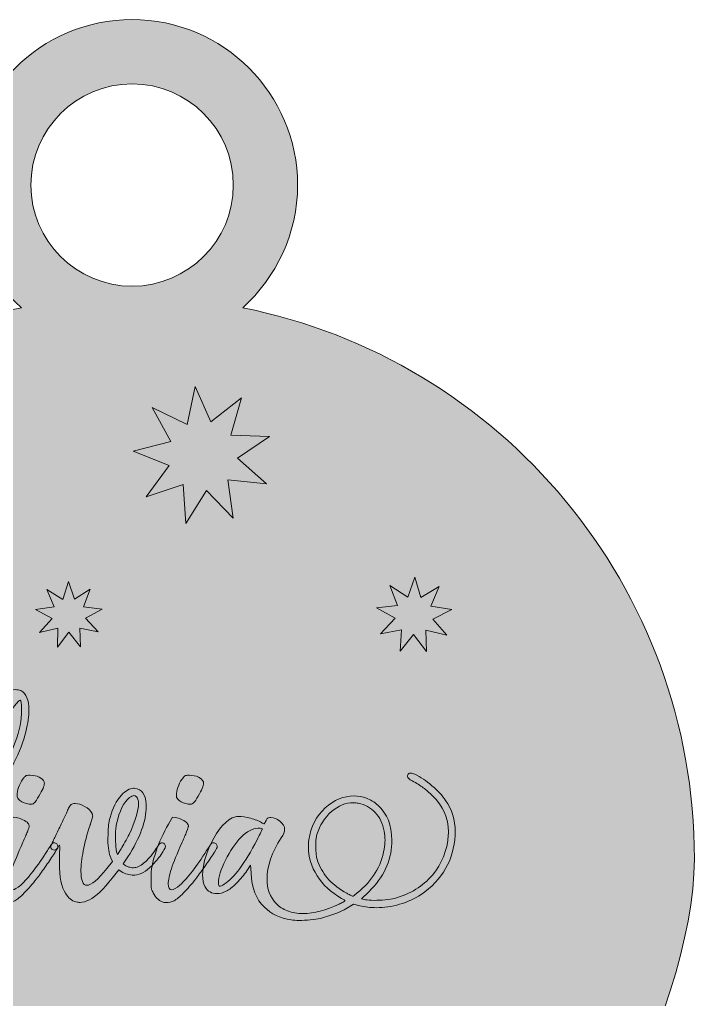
# Model space of a CAD drawing. Header units: millimetres. Extents: x 22 to 606, y -841 to -12.
# Drawn here: x 581.2 to 602.2, y -411.5 to -381 of the extents above; entities that cross this region are included whole.
import ezdxf

# ---------------------------------------------------------------- set-up
doc = ezdxf.new("R2010")
doc.units = ezdxf.units.MM
doc.header["$MEASUREMENT"] = 0
doc.layers.add('e_0', color=7, linetype='Continuous')
doc.layers.add('Layer 2', color=7, linetype='Continuous')

# ---------------------------------------------------------------- blocks, each defined once
blk = doc.blocks.new('block 18')
at = {"layer": 'e_0'}
h = blk.add_hatch(color=1, dxfattribs=at)
h.dxf.hatch_style = 2
edge = h.paths.add_edge_path()
edge.add_spline(control_points=[(579.14, -408.537), (578.891, -408.457), (578.732, -408.158), (578.661, -407.638), (578.647, -407.524), (578.641, -407.401), (578.641, -407.269), (578.641, -406.622), (578.778, -405.85), (579.054, -404.953), (579.33, -404.056), (579.67, -403.289), (580.076, -402.651), (580.185, -402.487), (580.307, -402.336), (580.442, -402.198), (580.576, -402.06), (580.691, -401.967), (580.787, -401.919), (580.88, -401.881), (580.973, -401.861), (581.064, -401.861), (581.132, -401.861), (581.189, -401.872), (581.235, -401.892), (581.406, -401.986), (581.491, -402.186), (581.491, -402.494), (581.491, -402.683), (581.458, -402.909), (581.392, -403.171), (581.319, -403.474), (581.196, -403.797), (581.023, -404.141), (580.654, -404.889), (580.201, -405.422), (579.666, -405.741), (579.666, -405.741), (579.505, -405.837), (579.505, -405.837), (579.505, -405.837), (579.471, -406.018), (579.471, -406.018), (579.405, -406.412), (579.372, -406.783), (579.372, -407.132), (579.372, -407.305), (579.38, -407.459), (579.396, -407.592), (579.412, -407.725), (579.436, -407.824), (579.468, -407.887), (579.488, -407.926), (579.517, -407.961), (579.555, -407.992), (579.592, -408.022), (579.625, -408.038), (579.652, -408.038), (579.757, -408.038), (579.882, -407.942), (580.028, -407.751), (580.174, -407.559), (580.317, -407.302), (580.459, -406.978), (580.5, -406.882), (580.533, -406.81), (580.558, -406.759), (580.583, -406.71), (580.605, -406.675), (580.623, -406.657), (580.641, -406.639), (580.659, -406.63), (580.678, -406.63), (580.7, -406.63), (580.723, -406.643), (580.746, -406.669), (580.769, -406.695), (580.78, -406.721), (580.78, -406.746), (580.78, -406.764), (580.766, -406.81), (580.737, -406.882), (580.709, -406.956), (580.674, -407.038), (580.631, -407.128), (580.589, -407.22), (580.547, -407.306), (580.503, -407.388), (580.378, -407.619), (580.242, -407.826), (580.097, -408.01), (579.951, -408.195), (579.817, -408.327), (579.697, -408.407), (579.633, -408.448), (579.559, -408.484), (579.474, -408.515), (579.39, -408.545), (579.326, -408.561), (579.283, -408.561), (579.283, -408.561), (579.276, -408.561), (579.276, -408.561), (579.26, -408.561), (579.239, -408.559), (579.211, -408.554), (579.184, -408.549), (579.16, -408.544), (579.14, -408.537)], knot_values=[0, 0, 0, 0, 1, 1, 1, 2, 2, 2, 3, 3, 3, 4, 4, 4, 5, 5, 5, 6, 6, 6, 7, 7, 7, 8, 8, 8, 9, 9, 9, 10, 10, 10, 11, 11, 11, 12, 12, 12, 13, 13, 13, 14, 14, 14, 15, 15, 15, 16, 16, 16, 17, 17, 17, 18, 18, 18, 19, 19, 19, 20, 20, 20, 21, 21, 21, 22, 22, 22, 23, 23, 23, 24, 24, 24, 25, 25, 25, 26, 26, 26, 27, 27, 27, 28, 28, 28, 29, 29, 29, 30, 30, 30, 31, 31, 31, 32, 32, 32, 33, 33, 33, 34, 34, 34, 35, 35, 35, 36, 36, 36, 36], degree=3, periodic=1)
edge = h.paths.add_edge_path()
edge.add_spline(control_points=[(579.854, -405.338), (580.105, -405.132), (580.336, -404.865), (580.548, -404.536), (580.76, -404.207), (580.932, -403.86), (581.064, -403.497), (581.196, -403.134), (581.262, -402.805), (581.262, -402.511), (581.262, -402.511), (581.262, -402.453), (581.262, -402.453), (581.262, -402.28), (581.246, -402.193), (581.214, -402.193), (581.203, -402.193), (581.187, -402.203), (581.166, -402.224), (581.009, -402.376), (580.82, -402.662), (580.599, -403.08), (580.378, -403.498), (580.164, -403.975), (579.956, -404.51), (579.92, -404.604), (579.874, -404.727), (579.82, -404.88), (579.765, -405.032), (579.715, -405.174), (579.671, -405.303), (579.627, -405.433), (579.604, -405.503), (579.604, -405.512), (579.604, -405.514), (579.606, -405.515), (579.608, -405.515), (579.624, -405.515), (579.706, -405.456), (579.854, -405.338)], knot_values=[0, 0, 0, 0, 1, 1, 1, 2, 2, 2, 3, 3, 3, 4, 4, 4, 5, 5, 5, 6, 6, 6, 7, 7, 7, 8, 8, 8, 9, 9, 9, 10, 10, 10, 11, 11, 11, 12, 12, 12, 13, 13, 13, 13], degree=3, periodic=1)
h = blk.add_hatch(color=1, dxfattribs=at)
h.dxf.hatch_style = 2
edge = h.paths.add_edge_path()
edge.add_spline(control_points=[(589.646, -409.029), (589.309, -408.974), (589.032, -408.842), (588.816, -408.633), (588.561, -408.393), (588.423, -408.039), (588.402, -407.569), (588.402, -407.569), (588.389, -407.327), (588.389, -407.327), (588.389, -407.327), (588.272, -407.501), (588.272, -407.501), (588.186, -407.629), (588.079, -407.756), (587.953, -407.882), (587.826, -408.009), (587.72, -408.094), (587.633, -408.137), (587.528, -408.187), (587.43, -408.212), (587.339, -408.212), (587.178, -408.212), (587.055, -408.143), (586.97, -408.004), (586.92, -407.901), (586.895, -407.777), (586.895, -407.631), (586.895, -407.353), (586.98, -407.03), (587.151, -406.66), (587.384, -406.182), (587.64, -405.9), (587.92, -405.816), (587.945, -405.809), (587.977, -405.806), (588.016, -405.806), (588.116, -405.806), (588.239, -405.825), (588.385, -405.864), (588.531, -405.903), (588.644, -405.947), (588.724, -405.997), (588.742, -406.009), (588.759, -406.018), (588.775, -406.026), (588.791, -406.034), (588.802, -406.038), (588.809, -406.038), (588.811, -406.038), (588.814, -406.037), (588.816, -406.035), (588.82, -406.03), (588.828, -406.019), (588.838, -406.001), (588.848, -405.982), (588.859, -405.961), (588.871, -405.936), (588.886, -405.899), (588.902, -405.875), (588.917, -405.862), (588.932, -405.85), (588.955, -405.842), (588.987, -405.84), (588.987, -405.84), (589.021, -405.84), (589.021, -405.84), (589.114, -405.84), (589.207, -405.879), (589.298, -405.956), (589.398, -406.036), (589.448, -406.119), (589.448, -406.206), (589.448, -406.283), (589.413, -406.373), (589.342, -406.476), (589.048, -406.929), (588.901, -407.354), (588.901, -407.751), (588.901, -408.065), (588.994, -408.319), (589.178, -408.513), (589.276, -408.618), (589.397, -408.697), (589.54, -408.75), (589.684, -408.804), (589.845, -408.831), (590.022, -408.831), (590.362, -408.831), (590.737, -408.733), (591.147, -408.537), (591.192, -408.516), (591.232, -408.497), (591.265, -408.479), (591.298, -408.46), (591.318, -408.449), (591.325, -408.444), (591.325, -408.444), (591.325, -408.441), (591.325, -408.441), (591.325, -408.434), (591.315, -408.423), (591.296, -408.409), (591.276, -408.394), (591.251, -408.377), (591.219, -408.359), (590.893, -408.174), (590.639, -407.94), (590.458, -407.655), (590.277, -407.37), (590.186, -407.067), (590.186, -406.746), (590.186, -406.678), (590.191, -406.609), (590.2, -406.541), (590.264, -406.124), (590.434, -405.791), (590.709, -405.543), (590.985, -405.294), (591.285, -405.17), (591.608, -405.17), (591.738, -405.17), (591.866, -405.193), (591.993, -405.24), (592.119, -405.287), (592.238, -405.359), (592.35, -405.457), (592.639, -405.724), (592.784, -406.086), (592.784, -406.544), (592.784, -406.578), (592.783, -406.612), (592.781, -406.647), (592.763, -407.205), (592.525, -407.706), (592.07, -408.151), (592.07, -408.151), (591.844, -408.376), (591.844, -408.376), (591.844, -408.376), (591.964, -408.4), (591.964, -408.4), (592.032, -408.414), (592.121, -408.421), (592.23, -408.421), (592.342, -408.421), (592.457, -408.415), (592.576, -408.403), (592.694, -408.392), (592.792, -408.377), (592.87, -408.359), (593.357, -408.225), (593.749, -407.983), (594.045, -407.635), (594.342, -407.286), (594.507, -406.872), (594.541, -406.394), (594.543, -406.357), (594.544, -406.322), (594.544, -406.288), (594.544, -405.859), (594.378, -405.484), (594.045, -405.163), (593.952, -405.067), (593.857, -404.984), (593.762, -404.914), (593.666, -404.843), (593.552, -404.772), (593.42, -404.702), (593.322, -404.656), (593.273, -404.607), (593.273, -404.555), (593.273, -404.543), (593.275, -404.53), (593.28, -404.514), (593.293, -404.477), (593.323, -404.459), (593.369, -404.459), (593.405, -404.459), (593.448, -404.471), (593.499, -404.493), (593.676, -404.58), (593.854, -404.7), (594.033, -404.852), (594.212, -405.005), (594.354, -405.159), (594.459, -405.314), (594.657, -405.589), (594.756, -405.914), (594.756, -406.288), (594.756, -406.322), (594.755, -406.357), (594.753, -406.394), (594.714, -407.166), (594.361, -407.781), (593.693, -408.24), (593.493, -408.371), (593.271, -408.473), (593.027, -408.544), (592.783, -408.614), (592.539, -408.649), (592.295, -408.649), (592.12, -408.649), (591.95, -408.63), (591.786, -408.592), (591.786, -408.592), (591.591, -408.544), (591.591, -408.544), (591.591, -408.544), (591.513, -408.595), (591.513, -408.595), (591.237, -408.764), (590.919, -408.892), (590.559, -408.981), (590.47, -409.002), (590.366, -409.018), (590.246, -409.029), (590.127, -409.04), (590.012, -409.046), (589.903, -409.046), (589.802, -409.046), (589.717, -409.04), (589.646, -409.029)], knot_values=[0, 0, 0, 0, 1, 1, 1, 2, 2, 2, 3, 3, 3, 4, 4, 4, 5, 5, 5, 6, 6, 6, 7, 7, 7, 8, 8, 8, 9, 9, 9, 10, 10, 10, 11, 11, 11, 12, 12, 12, 13, 13, 13, 14, 14, 14, 15, 15, 15, 16, 16, 16, 17, 17, 17, 18, 18, 18, 19, 19, 19, 20, 20, 20, 21, 21, 21, 22, 22, 22, 23, 23, 23, 24, 24, 24, 25, 25, 25, 26, 26, 26, 27, 27, 27, 28, 28, 28, 29, 29, 29, 30, 30, 30, 31, 31, 31, 32, 32, 32, 33, 33, 33, 34, 34, 34, 35, 35, 35, 36, 36, 36, 37, 37, 37, 38, 38, 38, 39, 39, 39, 40, 40, 40, 41, 41, 41, 42, 42, 42, 43, 43, 43, 44, 44, 44, 45, 45, 45, 46, 46, 46, 47, 47, 47, 48, 48, 48, 49, 49, 49, 50, 50, 50, 51, 51, 51, 52, 52, 52, 53, 53, 53, 54, 54, 54, 55, 55, 55, 56, 56, 56, 57, 57, 57, 58, 58, 58, 59, 59, 59, 60, 60, 60, 61, 61, 61, 62, 62, 62, 63, 63, 63, 64, 64, 64, 65, 65, 65, 66, 66, 66, 67, 67, 67, 68, 68, 68, 69, 69, 69, 70, 70, 70, 71, 71, 71, 72, 72, 72, 73, 73, 73, 74, 74, 74, 74], degree=3, periodic=1)
edge = h.paths.add_edge_path()
edge.add_spline(control_points=[(587.568, -407.918), (587.874, -407.724), (588.214, -407.263), (588.59, -406.534), (588.638, -406.443), (588.677, -406.364), (588.708, -406.298), (588.739, -406.232), (588.754, -406.197), (588.754, -406.192), (588.754, -406.183), (588.73, -406.177), (588.682, -406.175), (588.664, -406.175), (588.644, -406.176), (588.621, -406.178), (588.443, -406.185), (588.267, -406.278), (588.091, -406.455), (587.911, -406.642), (587.749, -406.881), (587.606, -407.171), (587.462, -407.462), (587.391, -407.695), (587.391, -407.87), (587.391, -407.946), (587.404, -407.982), (587.432, -407.98), (587.457, -407.98), (587.502, -407.959), (587.568, -407.918)], knot_values=[0, 0, 0, 0, 1, 1, 1, 2, 2, 2, 3, 3, 3, 4, 4, 4, 5, 5, 5, 6, 6, 6, 7, 7, 7, 8, 8, 8, 9, 9, 9, 10, 10, 10, 10], degree=3, periodic=1)
edge = h.paths.add_edge_path()
edge.add_spline(control_points=[(591.704, -408.192), (592.176, -407.811), (592.457, -407.355), (592.548, -406.824), (592.564, -406.724), (592.572, -406.633), (592.572, -406.551), (592.572, -406.462), (592.563, -406.367), (592.545, -406.267), (592.502, -406.035), (592.409, -405.842), (592.266, -405.688), (592.124, -405.534), (591.948, -405.437), (591.738, -405.396), (591.69, -405.387), (591.641, -405.382), (591.591, -405.382), (591.35, -405.382), (591.121, -405.474), (590.906, -405.659), (590.691, -405.843), (590.54, -406.082), (590.453, -406.373), (590.439, -406.423), (590.43, -406.468), (590.424, -406.507), (590.418, -406.545), (590.416, -406.593), (590.416, -406.65), (590.416, -406.693), (590.417, -406.745), (590.419, -406.804), (590.421, -406.911), (590.427, -406.992), (590.436, -407.048), (590.445, -407.104), (590.463, -407.167), (590.491, -407.238), (590.643, -407.641), (590.94, -407.961), (591.379, -408.199), (591.42, -408.219), (591.457, -408.238), (591.489, -408.256), (591.537, -408.282), (591.562, -408.294), (591.564, -408.294), (591.568, -408.294), (591.584, -408.284), (591.61, -408.265), (591.636, -408.246), (591.668, -408.221), (591.704, -408.192)], knot_values=[0, 0, 0, 0, 1, 1, 1, 2, 2, 2, 3, 3, 3, 4, 4, 4, 5, 5, 5, 6, 6, 6, 7, 7, 7, 8, 8, 8, 9, 9, 9, 10, 10, 10, 11, 11, 11, 12, 12, 12, 13, 13, 13, 14, 14, 14, 15, 15, 15, 16, 16, 16, 17, 17, 17, 18, 18, 18, 18], degree=3, periodic=1)
h = blk.add_hatch(color=1, dxfattribs=at)
h.dxf.hatch_style = 2
edge = h.paths.add_edge_path()
edge.add_spline(control_points=[(580.685, -408.469), (580.568, -408.425), (580.474, -408.332), (580.401, -408.188), (580.378, -408.145), (580.362, -408.109), (580.353, -408.079), (580.344, -408.049), (580.338, -408.013), (580.336, -407.969), (580.333, -407.926), (580.332, -407.86), (580.332, -407.771), (580.332, -407.612), (580.344, -407.47), (580.367, -407.346), (580.389, -407.221), (580.431, -407.071), (580.493, -406.893), (580.587, -406.61), (580.713, -406.33), (580.872, -406.052), (580.872, -406.052), (581.002, -405.826), (581.002, -405.826), (581.002, -405.826), (581.088, -405.84), (581.088, -405.84), (581.152, -405.851), (581.222, -405.875), (581.298, -405.91), (581.374, -405.945), (581.427, -405.98), (581.457, -406.014), (581.468, -406.028), (581.478, -406.045), (581.486, -406.065), (581.494, -406.086), (581.498, -406.103), (581.498, -406.117), (581.498, -406.133), (581.479, -406.188), (581.442, -406.283), (581.404, -406.377), (581.357, -406.487), (581.3, -406.612), (581.143, -406.968), (581.031, -407.243), (580.967, -407.438), (580.902, -407.633), (580.869, -407.79), (580.869, -407.908), (580.869, -408.031), (580.904, -408.092), (580.975, -408.092), (581.036, -408.092), (581.123, -408.043), (581.235, -407.946), (581.476, -407.724), (581.753, -407.365), (582.065, -406.869), (582.102, -406.81), (582.135, -406.759), (582.164, -406.717), (582.194, -406.675), (582.212, -406.65), (582.219, -406.643), (582.237, -406.634), (582.255, -406.63), (582.274, -406.63), (582.303, -406.63), (582.331, -406.641), (582.356, -406.664), (582.381, -406.686), (582.393, -406.713), (582.393, -406.742), (582.393, -406.754), (582.392, -406.764), (582.39, -406.773), (582.379, -406.803), (582.334, -406.878), (582.255, -406.999), (582.176, -407.12), (582.087, -407.251), (581.987, -407.393), (581.886, -407.536), (581.8, -407.655), (581.727, -407.751), (581.597, -407.915), (581.469, -408.061), (581.344, -408.188), (581.219, -408.316), (581.122, -408.397), (581.054, -408.431), (580.967, -408.47), (580.884, -408.489), (580.804, -408.489), (580.758, -408.489), (580.719, -408.482), (580.685, -408.469)], knot_values=[0, 0, 0, 0, 1, 1, 1, 2, 2, 2, 3, 3, 3, 4, 4, 4, 5, 5, 5, 6, 6, 6, 7, 7, 7, 8, 8, 8, 9, 9, 9, 10, 10, 10, 11, 11, 11, 12, 12, 12, 13, 13, 13, 14, 14, 14, 15, 15, 15, 16, 16, 16, 17, 17, 17, 18, 18, 18, 19, 19, 19, 20, 20, 20, 21, 21, 21, 22, 22, 22, 23, 23, 23, 24, 24, 24, 25, 25, 25, 26, 26, 26, 27, 27, 27, 28, 28, 28, 29, 29, 29, 30, 30, 30, 31, 31, 31, 32, 32, 32, 33, 33, 33, 33], degree=3, periodic=1)
edge = h.paths.add_edge_path()
edge.add_spline(control_points=[(581.419, -405.409), (581.303, -405.384), (581.218, -405.338), (581.163, -405.269), (581.147, -405.251), (581.136, -405.234), (581.13, -405.218), (581.125, -405.202), (581.122, -405.181), (581.122, -405.156), (581.122, -405.138), (581.123, -405.118), (581.125, -405.095), (581.134, -405.015), (581.158, -404.93), (581.195, -404.839), (581.233, -404.747), (581.276, -404.672), (581.324, -404.613), (581.346, -404.586), (581.365, -404.566), (581.38, -404.553), (581.395, -404.541), (581.412, -404.533), (581.433, -404.531), (581.453, -404.529), (581.485, -404.527), (581.529, -404.527), (581.636, -404.527), (581.729, -404.546), (581.807, -404.584), (581.886, -404.621), (581.938, -404.671), (581.963, -404.733), (581.967, -404.742), (581.97, -404.754), (581.97, -404.77), (581.97, -404.852), (581.914, -404.988), (581.802, -405.177), (581.745, -405.273), (581.701, -405.339), (581.671, -405.375), (581.64, -405.412), (581.602, -405.43), (581.556, -405.43), (581.52, -405.43), (581.474, -405.423), (581.419, -405.409)], knot_values=[0, 0, 0, 0, 1, 1, 1, 2, 2, 2, 3, 3, 3, 4, 4, 4, 5, 5, 5, 6, 6, 6, 7, 7, 7, 8, 8, 8, 9, 9, 9, 10, 10, 10, 11, 11, 11, 12, 12, 12, 13, 13, 13, 14, 14, 14, 15, 15, 15, 16, 16, 16, 16], degree=3, periodic=1)
h = blk.add_hatch(color=1, dxfattribs=at)
h.dxf.hatch_style = 2
edge = h.paths.add_edge_path()
edge.add_spline(control_points=[(585.641, -408.469), (585.524, -408.425), (585.43, -408.332), (585.357, -408.188), (585.334, -408.145), (585.318, -408.109), (585.309, -408.079), (585.3, -408.049), (585.294, -408.013), (585.292, -407.969), (585.29, -407.926), (585.289, -407.86), (585.289, -407.771), (585.289, -407.612), (585.3, -407.47), (585.323, -407.346), (585.345, -407.221), (585.388, -407.071), (585.449, -406.893), (585.543, -406.61), (585.669, -406.33), (585.829, -406.052), (585.829, -406.052), (585.958, -405.826), (585.958, -405.826), (585.958, -405.826), (586.044, -405.84), (586.044, -405.84), (586.108, -405.851), (586.178, -405.875), (586.254, -405.91), (586.33, -405.945), (586.383, -405.98), (586.413, -406.014), (586.424, -406.028), (586.434, -406.045), (586.442, -406.065), (586.45, -406.086), (586.454, -406.103), (586.454, -406.117), (586.454, -406.133), (586.435, -406.188), (586.398, -406.283), (586.36, -406.377), (586.313, -406.487), (586.256, -406.612), (586.099, -406.968), (585.988, -407.243), (585.923, -407.438), (585.858, -407.633), (585.825, -407.79), (585.825, -407.908), (585.825, -408.031), (585.86, -408.092), (585.931, -408.092), (585.993, -408.092), (586.079, -408.043), (586.191, -407.946), (586.432, -407.724), (586.709, -407.365), (587.021, -406.869), (587.058, -406.81), (587.091, -406.759), (587.12, -406.717), (587.15, -406.675), (587.168, -406.65), (587.175, -406.643), (587.194, -406.634), (587.212, -406.63), (587.23, -406.63), (587.259, -406.63), (587.287, -406.641), (587.312, -406.664), (587.337, -406.686), (587.35, -406.713), (587.35, -406.742), (587.35, -406.754), (587.348, -406.764), (587.346, -406.773), (587.335, -406.803), (587.29, -406.878), (587.211, -406.999), (587.133, -407.12), (587.043, -407.251), (586.943, -407.393), (586.842, -407.536), (586.756, -407.655), (586.683, -407.751), (586.553, -407.915), (586.426, -408.061), (586.3, -408.188), (586.175, -408.316), (586.078, -408.397), (586.01, -408.431), (585.923, -408.47), (585.84, -408.489), (585.76, -408.489), (585.715, -408.489), (585.675, -408.482), (585.641, -408.469)], knot_values=[0, 0, 0, 0, 1, 1, 1, 2, 2, 2, 3, 3, 3, 4, 4, 4, 5, 5, 5, 6, 6, 6, 7, 7, 7, 8, 8, 8, 9, 9, 9, 10, 10, 10, 11, 11, 11, 12, 12, 12, 13, 13, 13, 14, 14, 14, 15, 15, 15, 16, 16, 16, 17, 17, 17, 18, 18, 18, 19, 19, 19, 20, 20, 20, 21, 21, 21, 22, 22, 22, 23, 23, 23, 24, 24, 24, 25, 25, 25, 26, 26, 26, 27, 27, 27, 28, 28, 28, 29, 29, 29, 30, 30, 30, 31, 31, 31, 32, 32, 32, 33, 33, 33, 33], degree=3, periodic=1)
edge = h.paths.add_edge_path()
edge.add_spline(control_points=[(586.375, -405.409), (586.259, -405.384), (586.174, -405.338), (586.119, -405.269), (586.103, -405.251), (586.092, -405.234), (586.087, -405.218), (586.081, -405.202), (586.078, -405.181), (586.078, -405.156), (586.078, -405.138), (586.079, -405.118), (586.081, -405.095), (586.091, -405.015), (586.114, -404.93), (586.152, -404.839), (586.189, -404.747), (586.232, -404.672), (586.28, -404.613), (586.302, -404.586), (586.321, -404.566), (586.336, -404.553), (586.351, -404.541), (586.369, -404.533), (586.389, -404.531), (586.41, -404.529), (586.441, -404.527), (586.485, -404.527), (586.592, -404.527), (586.685, -404.546), (586.763, -404.584), (586.842, -404.621), (586.894, -404.671), (586.919, -404.733), (586.923, -404.742), (586.926, -404.754), (586.926, -404.77), (586.926, -404.852), (586.87, -404.988), (586.758, -405.177), (586.701, -405.273), (586.657, -405.339), (586.627, -405.375), (586.596, -405.412), (586.558, -405.43), (586.512, -405.43), (586.476, -405.43), (586.43, -405.423), (586.375, -405.409)], knot_values=[0, 0, 0, 0, 1, 1, 1, 2, 2, 2, 3, 3, 3, 4, 4, 4, 5, 5, 5, 6, 6, 6, 7, 7, 7, 8, 8, 8, 9, 9, 9, 10, 10, 10, 11, 11, 11, 12, 12, 12, 13, 13, 13, 14, 14, 14, 15, 15, 15, 16, 16, 16, 16], degree=3, periodic=1)
h = blk.add_hatch(color=1, dxfattribs=at)
h.dxf.hatch_style = 2
edge = h.paths.add_edge_path()
edge.add_spline(control_points=[(582.954, -408.469), (582.824, -408.434), (582.716, -408.345), (582.629, -408.202), (582.502, -408.02), (582.438, -407.702), (582.438, -407.248), (582.438, -407.189), (582.439, -407.126), (582.441, -407.06), (582.446, -406.94), (582.448, -406.852), (582.448, -406.797), (582.448, -406.724), (582.445, -406.691), (582.438, -406.698), (582.433, -406.698), (582.428, -406.706), (582.421, -406.722), (582.377, -406.813), (582.33, -406.859), (582.277, -406.859), (582.254, -406.859), (582.229, -406.847), (582.202, -406.824), (582.175, -406.802), (582.161, -406.779), (582.161, -406.756), (582.161, -406.749), (582.182, -406.7), (582.224, -406.609), (582.266, -406.518), (582.318, -406.41), (582.38, -406.284), (582.441, -406.159), (582.5, -406.037), (582.556, -405.919), (582.612, -405.8), (582.652, -405.712), (582.677, -405.655), (582.698, -405.603), (582.72, -405.556), (582.744, -405.515), (582.768, -405.474), (582.787, -405.449), (582.8, -405.44), (582.834, -405.417), (582.876, -405.406), (582.927, -405.406), (583.018, -405.406), (583.117, -405.436), (583.224, -405.497), (583.331, -405.557), (583.407, -405.63), (583.453, -405.717), (583.46, -405.731), (583.465, -405.742), (583.468, -405.751), (583.472, -405.76), (583.474, -405.772), (583.474, -405.785), (583.474, -405.806), (583.468, -405.835), (583.456, -405.872), (583.445, -405.91), (583.427, -405.969), (583.402, -406.048), (583.399, -406.058), (583.396, -406.068), (583.392, -406.079), (583.298, -406.364), (583.227, -406.631), (583.18, -406.879), (583.132, -407.127), (583.108, -407.339), (583.108, -407.515), (583.108, -407.649), (583.123, -407.756), (583.152, -407.834), (583.182, -407.913), (583.227, -407.953), (583.289, -407.953), (583.43, -407.953), (583.639, -407.779), (583.914, -407.433), (583.914, -407.433), (584.089, -407.214), (584.089, -407.214), (584.089, -407.214), (584.041, -407.094), (584.041, -407.094), (583.979, -406.971), (583.949, -406.787), (583.949, -406.541), (583.949, -406.488), (583.95, -406.432), (583.952, -406.37), (583.954, -406.247), (583.96, -406.148), (583.969, -406.072), (583.978, -405.997), (583.994, -405.921), (584.017, -405.843), (584.094, -405.549), (584.212, -405.318), (584.369, -405.15), (584.497, -405.004), (584.623, -404.931), (584.748, -404.931), (584.762, -404.931), (584.775, -404.932), (584.786, -404.934), (585.005, -404.957), (585.122, -405.121), (585.138, -405.426), (585.14, -405.452), (585.141, -405.475), (585.141, -405.498), (585.141, -405.947), (584.95, -406.471), (584.567, -407.071), (584.567, -407.071), (584.424, -407.286), (584.424, -407.286), (584.424, -407.286), (584.475, -407.327), (584.475, -407.327), (584.507, -407.35), (584.547, -407.369), (584.596, -407.383), (584.645, -407.398), (584.695, -407.405), (584.745, -407.405), (584.838, -407.405), (584.946, -407.356), (585.068, -407.257), (585.19, -407.158), (585.307, -407.024), (585.418, -406.855), (585.464, -406.787), (585.499, -406.737), (585.523, -406.705), (585.547, -406.673), (585.566, -406.652), (585.582, -406.643), (585.598, -406.634), (585.618, -406.63), (585.64, -406.63), (585.668, -406.63), (585.691, -406.64), (585.709, -406.662), (585.727, -406.684), (585.736, -406.711), (585.736, -406.742), (585.736, -406.783), (585.692, -406.867), (585.603, -406.994), (585.514, -407.12), (585.421, -407.234), (585.323, -407.334), (585.136, -407.525), (584.957, -407.625), (584.786, -407.635), (584.786, -407.635), (584.748, -407.635), (584.748, -407.635), (584.616, -407.635), (584.488, -407.598), (584.362, -407.525), (584.362, -407.525), (584.287, -407.474), (584.287, -407.474), (584.287, -407.474), (584.082, -407.734), (584.082, -407.734), (583.806, -408.084), (583.57, -408.307), (583.374, -408.4), (583.265, -408.457), (583.167, -408.485), (583.08, -408.485), (583.039, -408.485), (582.997, -408.48), (582.954, -408.469)], knot_values=[0, 0, 0, 0, 1, 1, 1, 2, 2, 2, 3, 3, 3, 4, 4, 4, 5, 5, 5, 6, 6, 6, 7, 7, 7, 8, 8, 8, 9, 9, 9, 10, 10, 10, 11, 11, 11, 12, 12, 12, 13, 13, 13, 14, 14, 14, 15, 15, 15, 16, 16, 16, 17, 17, 17, 18, 18, 18, 19, 19, 19, 20, 20, 20, 21, 21, 21, 22, 22, 22, 23, 23, 23, 24, 24, 24, 25, 25, 25, 26, 26, 26, 27, 27, 27, 28, 28, 28, 29, 29, 29, 30, 30, 30, 31, 31, 31, 32, 32, 32, 33, 33, 33, 34, 34, 34, 35, 35, 35, 36, 36, 36, 37, 37, 37, 38, 38, 38, 39, 39, 39, 40, 40, 40, 41, 41, 41, 42, 42, 42, 43, 43, 43, 44, 44, 44, 45, 45, 45, 46, 46, 46, 47, 47, 47, 48, 48, 48, 49, 49, 49, 50, 50, 50, 51, 51, 51, 52, 52, 52, 53, 53, 53, 54, 54, 54, 55, 55, 55, 56, 56, 56, 57, 57, 57, 58, 58, 58, 59, 59, 59, 60, 60, 60, 61, 61, 61, 61], degree=3, periodic=1)
edge = h.paths.add_edge_path()
edge.add_spline(control_points=[(584.608, -406.366), (584.804, -405.94), (584.902, -405.622), (584.902, -405.413), (584.902, -405.372), (584.898, -405.338), (584.889, -405.31), (584.861, -405.21), (584.818, -405.16), (584.759, -405.16), (584.722, -405.16), (584.677, -405.18), (584.622, -405.221), (584.44, -405.36), (584.305, -405.634), (584.219, -406.042), (584.205, -406.108), (584.195, -406.165), (584.19, -406.214), (584.184, -406.263), (584.181, -406.319), (584.181, -406.38), (584.181, -406.428), (584.182, -406.483), (584.184, -406.544), (584.187, -406.626), (584.191, -406.701), (584.198, -406.77), (584.205, -406.838), (584.212, -406.885), (584.219, -406.91), (584.219, -406.91), (584.243, -406.995), (584.243, -406.995), (584.243, -406.995), (584.359, -406.818), (584.359, -406.818), (584.391, -406.765), (584.431, -406.696), (584.478, -406.611), (584.526, -406.525), (584.57, -406.444), (584.608, -406.366)], knot_values=[0, 0, 0, 0, 1, 1, 1, 2, 2, 2, 3, 3, 3, 4, 4, 4, 5, 5, 5, 6, 6, 6, 7, 7, 7, 8, 8, 8, 9, 9, 9, 10, 10, 10, 11, 11, 11, 12, 12, 12, 13, 13, 13, 14, 14, 14, 14], degree=3, periodic=1)
at = {"layer": 'e_0', "lineweight": 0}
for points, knots in [([(579.14, -408.537), (578.891, -408.457), (578.732, -408.158), (578.661, -407.638), (578.647, -407.524), (578.641, -407.401), (578.641, -407.269), (578.641, -406.622), (578.778, -405.85), (579.054, -404.953), (579.33, -404.056), (579.67, -403.289), (580.076, -402.651), (580.185, -402.487), (580.307, -402.336), (580.442, -402.198), (580.576, -402.06), (580.691, -401.967), (580.787, -401.919), (580.88, -401.881), (580.973, -401.861), (581.064, -401.861), (581.132, -401.861), (581.189, -401.872), (581.235, -401.892), (581.406, -401.986), (581.491, -402.186), (581.491, -402.494), (581.491, -402.683), (581.458, -402.909), (581.392, -403.171), (581.319, -403.474), (581.196, -403.797), (581.023, -404.141), (580.654, -404.889), (580.201, -405.422), (579.666, -405.741), (579.666, -405.741), (579.505, -405.837), (579.505, -405.837), (579.505, -405.837), (579.471, -406.018), (579.471, -406.018), (579.405, -406.412), (579.372, -406.783), (579.372, -407.132), (579.372, -407.305), (579.38, -407.459), (579.396, -407.592), (579.412, -407.725), (579.436, -407.824), (579.468, -407.887), (579.488, -407.926), (579.517, -407.961), (579.555, -407.992), (579.592, -408.022), (579.625, -408.038), (579.652, -408.038), (579.757, -408.038), (579.882, -407.942), (580.028, -407.751), (580.174, -407.559), (580.317, -407.302), (580.459, -406.978), (580.5, -406.882), (580.533, -406.81), (580.558, -406.759), (580.583, -406.71), (580.605, -406.675), (580.623, -406.657), (580.641, -406.639), (580.659, -406.63), (580.678, -406.63), (580.7, -406.63), (580.723, -406.643), (580.746, -406.669), (580.769, -406.695), (580.78, -406.721), (580.78, -406.746), (580.78, -406.764), (580.766, -406.81), (580.737, -406.882), (580.709, -406.956), (580.674, -407.038), (580.631, -407.128), (580.589, -407.22), (580.547, -407.306), (580.503, -407.388), (580.378, -407.619), (580.242, -407.826), (580.097, -408.01), (579.951, -408.195), (579.817, -408.327), (579.697, -408.407), (579.633, -408.448), (579.559, -408.484), (579.474, -408.515), (579.39, -408.545), (579.326, -408.561), (579.283, -408.561), (579.283, -408.561), (579.276, -408.561), (579.276, -408.561), (579.26, -408.561), (579.239, -408.559), (579.211, -408.554), (579.184, -408.549), (579.16, -408.544), (579.14, -408.537)], [0, 0, 0, 0, 1, 1, 1, 2, 2, 2, 3, 3, 3, 4, 4, 4, 5, 5, 5, 6, 6, 6, 7, 7, 7, 8, 8, 8, 9, 9, 9, 10, 10, 10, 11, 11, 11, 12, 12, 12, 13, 13, 13, 14, 14, 14, 15, 15, 15, 16, 16, 16, 17, 17, 17, 18, 18, 18, 19, 19, 19, 20, 20, 20, 21, 21, 21, 22, 22, 22, 23, 23, 23, 24, 24, 24, 25, 25, 25, 26, 26, 26, 27, 27, 27, 28, 28, 28, 29, 29, 29, 30, 30, 30, 31, 31, 31, 32, 32, 32, 33, 33, 33, 34, 34, 34, 35, 35, 35, 36, 36, 36, 36]), ([(579.854, -405.338), (580.105, -405.132), (580.336, -404.865), (580.548, -404.536), (580.76, -404.207), (580.932, -403.86), (581.064, -403.497), (581.196, -403.134), (581.262, -402.805), (581.262, -402.511), (581.262, -402.511), (581.262, -402.453), (581.262, -402.453), (581.262, -402.28), (581.246, -402.193), (581.214, -402.193), (581.203, -402.193), (581.187, -402.203), (581.166, -402.224), (581.009, -402.376), (580.82, -402.662), (580.599, -403.08), (580.378, -403.498), (580.164, -403.975), (579.956, -404.51), (579.92, -404.604), (579.874, -404.727), (579.82, -404.88), (579.765, -405.032), (579.715, -405.174), (579.671, -405.303), (579.627, -405.433), (579.604, -405.503), (579.604, -405.512), (579.604, -405.514), (579.606, -405.515), (579.608, -405.515), (579.624, -405.515), (579.706, -405.456), (579.854, -405.338)], [0, 0, 0, 0, 1, 1, 1, 2, 2, 2, 3, 3, 3, 4, 4, 4, 5, 5, 5, 6, 6, 6, 7, 7, 7, 8, 8, 8, 9, 9, 9, 10, 10, 10, 11, 11, 11, 12, 12, 12, 13, 13, 13, 13]), ([(589.646, -409.029), (589.309, -408.974), (589.032, -408.842), (588.816, -408.633), (588.561, -408.393), (588.423, -408.039), (588.402, -407.569), (588.402, -407.569), (588.389, -407.327), (588.389, -407.327), (588.389, -407.327), (588.272, -407.501), (588.272, -407.501), (588.186, -407.629), (588.079, -407.756), (587.953, -407.882), (587.826, -408.009), (587.72, -408.094), (587.633, -408.137), (587.528, -408.187), (587.43, -408.212), (587.339, -408.212), (587.178, -408.212), (587.055, -408.143), (586.97, -408.004), (586.92, -407.901), (586.895, -407.777), (586.895, -407.631), (586.895, -407.353), (586.98, -407.03), (587.151, -406.66), (587.384, -406.182), (587.64, -405.9), (587.92, -405.816), (587.945, -405.809), (587.977, -405.806), (588.016, -405.806), (588.116, -405.806), (588.239, -405.825), (588.385, -405.864), (588.531, -405.903), (588.644, -405.947), (588.724, -405.997), (588.742, -406.009), (588.759, -406.018), (588.775, -406.026), (588.791, -406.034), (588.802, -406.038), (588.809, -406.038), (588.811, -406.038), (588.814, -406.037), (588.816, -406.035), (588.82, -406.03), (588.828, -406.019), (588.838, -406.001), (588.848, -405.982), (588.859, -405.961), (588.871, -405.936), (588.886, -405.899), (588.902, -405.875), (588.917, -405.862), (588.932, -405.85), (588.955, -405.842), (588.987, -405.84), (588.987, -405.84), (589.021, -405.84), (589.021, -405.84), (589.114, -405.84), (589.207, -405.879), (589.298, -405.956), (589.398, -406.036), (589.448, -406.119), (589.448, -406.206), (589.448, -406.283), (589.413, -406.373), (589.342, -406.476), (589.048, -406.929), (588.901, -407.354), (588.901, -407.751), (588.901, -408.065), (588.994, -408.319), (589.178, -408.513), (589.276, -408.618), (589.397, -408.697), (589.54, -408.75), (589.684, -408.804), (589.845, -408.831), (590.022, -408.831), (590.362, -408.831), (590.737, -408.733), (591.147, -408.537), (591.192, -408.516), (591.232, -408.497), (591.265, -408.479), (591.298, -408.46), (591.318, -408.449), (591.325, -408.444), (591.325, -408.444), (591.325, -408.441), (591.325, -408.441), (591.325, -408.434), (591.315, -408.423), (591.296, -408.409), (591.276, -408.394), (591.251, -408.377), (591.219, -408.359), (590.893, -408.174), (590.639, -407.94), (590.458, -407.655), (590.277, -407.37), (590.186, -407.067), (590.186, -406.746), (590.186, -406.678), (590.191, -406.609), (590.2, -406.541), (590.264, -406.124), (590.434, -405.791), (590.709, -405.543), (590.985, -405.294), (591.285, -405.17), (591.608, -405.17), (591.738, -405.17), (591.866, -405.193), (591.993, -405.24), (592.119, -405.287), (592.238, -405.359), (592.35, -405.457), (592.639, -405.724), (592.784, -406.086), (592.784, -406.544), (592.784, -406.578), (592.783, -406.612), (592.781, -406.647), (592.763, -407.205), (592.525, -407.706), (592.07, -408.151), (592.07, -408.151), (591.844, -408.376), (591.844, -408.376), (591.844, -408.376), (591.964, -408.4), (591.964, -408.4), (592.032, -408.414), (592.121, -408.421), (592.23, -408.421), (592.342, -408.421), (592.457, -408.415), (592.576, -408.403), (592.694, -408.392), (592.792, -408.377), (592.87, -408.359), (593.357, -408.225), (593.749, -407.983), (594.045, -407.635), (594.342, -407.286), (594.507, -406.872), (594.541, -406.394), (594.543, -406.357), (594.544, -406.322), (594.544, -406.288), (594.544, -405.859), (594.378, -405.484), (594.045, -405.163), (593.952, -405.067), (593.857, -404.984), (593.762, -404.914), (593.666, -404.843), (593.552, -404.772), (593.42, -404.702), (593.322, -404.656), (593.273, -404.607), (593.273, -404.555), (593.273, -404.543), (593.275, -404.53), (593.28, -404.514), (593.293, -404.477), (593.323, -404.459), (593.369, -404.459), (593.405, -404.459), (593.448, -404.471), (593.499, -404.493), (593.676, -404.58), (593.854, -404.7), (594.033, -404.852), (594.212, -405.005), (594.354, -405.159), (594.459, -405.314), (594.657, -405.589), (594.756, -405.914), (594.756, -406.288), (594.756, -406.322), (594.755, -406.357), (594.753, -406.394), (594.714, -407.166), (594.361, -407.781), (593.693, -408.24), (593.493, -408.371), (593.271, -408.473), (593.027, -408.544), (592.783, -408.614), (592.539, -408.649), (592.295, -408.649), (592.12, -408.649), (591.95, -408.63), (591.786, -408.592), (591.786, -408.592), (591.591, -408.544), (591.591, -408.544), (591.591, -408.544), (591.513, -408.595), (591.513, -408.595), (591.237, -408.764), (590.919, -408.892), (590.559, -408.981), (590.47, -409.002), (590.366, -409.018), (590.246, -409.029), (590.127, -409.04), (590.012, -409.046), (589.903, -409.046), (589.802, -409.046), (589.717, -409.04), (589.646, -409.029)], [0, 0, 0, 0, 1, 1, 1, 2, 2, 2, 3, 3, 3, 4, 4, 4, 5, 5, 5, 6, 6, 6, 7, 7, 7, 8, 8, 8, 9, 9, 9, 10, 10, 10, 11, 11, 11, 12, 12, 12, 13, 13, 13, 14, 14, 14, 15, 15, 15, 16, 16, 16, 17, 17, 17, 18, 18, 18, 19, 19, 19, 20, 20, 20, 21, 21, 21, 22, 22, 22, 23, 23, 23, 24, 24, 24, 25, 25, 25, 26, 26, 26, 27, 27, 27, 28, 28, 28, 29, 29, 29, 30, 30, 30, 31, 31, 31, 32, 32, 32, 33, 33, 33, 34, 34, 34, 35, 35, 35, 36, 36, 36, 37, 37, 37, 38, 38, 38, 39, 39, 39, 40, 40, 40, 41, 41, 41, 42, 42, 42, 43, 43, 43, 44, 44, 44, 45, 45, 45, 46, 46, 46, 47, 47, 47, 48, 48, 48, 49, 49, 49, 50, 50, 50, 51, 51, 51, 52, 52, 52, 53, 53, 53, 54, 54, 54, 55, 55, 55, 56, 56, 56, 57, 57, 57, 58, 58, 58, 59, 59, 59, 60, 60, 60, 61, 61, 61, 62, 62, 62, 63, 63, 63, 64, 64, 64, 65, 65, 65, 66, 66, 66, 67, 67, 67, 68, 68, 68, 69, 69, 69, 70, 70, 70, 71, 71, 71, 72, 72, 72, 73, 73, 73, 74, 74, 74, 74]), ([(581.419, -405.409), (581.303, -405.384), (581.218, -405.338), (581.163, -405.269), (581.147, -405.251), (581.136, -405.234), (581.13, -405.218), (581.125, -405.202), (581.122, -405.181), (581.122, -405.156), (581.122, -405.138), (581.123, -405.118), (581.125, -405.095), (581.134, -405.015), (581.158, -404.93), (581.195, -404.839), (581.233, -404.747), (581.276, -404.672), (581.324, -404.613), (581.346, -404.586), (581.365, -404.566), (581.38, -404.553), (581.395, -404.541), (581.412, -404.533), (581.433, -404.531), (581.453, -404.529), (581.485, -404.527), (581.529, -404.527), (581.636, -404.527), (581.729, -404.546), (581.807, -404.584), (581.886, -404.621), (581.938, -404.671), (581.963, -404.733), (581.967, -404.742), (581.97, -404.754), (581.97, -404.77), (581.97, -404.852), (581.914, -404.988), (581.802, -405.177), (581.745, -405.273), (581.701, -405.339), (581.671, -405.375), (581.64, -405.412), (581.602, -405.43), (581.556, -405.43), (581.52, -405.43), (581.474, -405.423), (581.419, -405.409)], [0, 0, 0, 0, 1, 1, 1, 2, 2, 2, 3, 3, 3, 4, 4, 4, 5, 5, 5, 6, 6, 6, 7, 7, 7, 8, 8, 8, 9, 9, 9, 10, 10, 10, 11, 11, 11, 12, 12, 12, 13, 13, 13, 14, 14, 14, 15, 15, 15, 16, 16, 16, 16]), ([(586.375, -405.409), (586.259, -405.384), (586.174, -405.338), (586.119, -405.269), (586.103, -405.251), (586.092, -405.234), (586.087, -405.218), (586.081, -405.202), (586.078, -405.181), (586.078, -405.156), (586.078, -405.138), (586.079, -405.118), (586.081, -405.095), (586.091, -405.015), (586.114, -404.93), (586.152, -404.839), (586.189, -404.747), (586.232, -404.672), (586.28, -404.613), (586.302, -404.586), (586.321, -404.566), (586.336, -404.553), (586.351, -404.541), (586.369, -404.533), (586.389, -404.531), (586.41, -404.529), (586.441, -404.527), (586.485, -404.527), (586.592, -404.527), (586.685, -404.546), (586.763, -404.584), (586.842, -404.621), (586.894, -404.671), (586.919, -404.733), (586.923, -404.742), (586.926, -404.754), (586.926, -404.77), (586.926, -404.852), (586.87, -404.988), (586.758, -405.177), (586.701, -405.273), (586.657, -405.339), (586.627, -405.375), (586.596, -405.412), (586.558, -405.43), (586.512, -405.43), (586.476, -405.43), (586.43, -405.423), (586.375, -405.409)], [0, 0, 0, 0, 1, 1, 1, 2, 2, 2, 3, 3, 3, 4, 4, 4, 5, 5, 5, 6, 6, 6, 7, 7, 7, 8, 8, 8, 9, 9, 9, 10, 10, 10, 11, 11, 11, 12, 12, 12, 13, 13, 13, 14, 14, 14, 15, 15, 15, 16, 16, 16, 16]), ([(582.954, -408.469), (582.824, -408.434), (582.716, -408.345), (582.629, -408.202), (582.502, -408.02), (582.438, -407.702), (582.438, -407.248), (582.438, -407.189), (582.439, -407.126), (582.441, -407.06), (582.446, -406.94), (582.448, -406.852), (582.448, -406.797), (582.448, -406.724), (582.445, -406.691), (582.438, -406.698), (582.433, -406.698), (582.428, -406.706), (582.421, -406.722), (582.377, -406.813), (582.33, -406.859), (582.277, -406.859), (582.254, -406.859), (582.229, -406.847), (582.202, -406.824), (582.175, -406.802), (582.161, -406.779), (582.161, -406.756), (582.161, -406.749), (582.182, -406.7), (582.224, -406.609), (582.266, -406.518), (582.318, -406.41), (582.38, -406.284), (582.441, -406.159), (582.5, -406.037), (582.556, -405.919), (582.612, -405.8), (582.652, -405.712), (582.677, -405.655), (582.698, -405.603), (582.72, -405.556), (582.744, -405.515), (582.768, -405.474), (582.787, -405.449), (582.8, -405.44), (582.834, -405.417), (582.876, -405.406), (582.927, -405.406), (583.018, -405.406), (583.117, -405.436), (583.224, -405.497), (583.331, -405.557), (583.407, -405.63), (583.453, -405.717), (583.46, -405.731), (583.465, -405.742), (583.468, -405.751), (583.472, -405.76), (583.474, -405.772), (583.474, -405.785), (583.474, -405.806), (583.468, -405.835), (583.456, -405.872), (583.445, -405.91), (583.427, -405.969), (583.402, -406.048), (583.399, -406.058), (583.396, -406.068), (583.392, -406.079), (583.298, -406.364), (583.227, -406.631), (583.18, -406.879), (583.132, -407.127), (583.108, -407.339), (583.108, -407.515), (583.108, -407.649), (583.123, -407.756), (583.152, -407.834), (583.182, -407.913), (583.227, -407.953), (583.289, -407.953), (583.43, -407.953), (583.639, -407.779), (583.914, -407.433), (583.914, -407.433), (584.089, -407.214), (584.089, -407.214), (584.089, -407.214), (584.041, -407.094), (584.041, -407.094), (583.979, -406.971), (583.949, -406.787), (583.949, -406.541), (583.949, -406.488), (583.95, -406.432), (583.952, -406.37), (583.954, -406.247), (583.96, -406.148), (583.969, -406.072), (583.978, -405.997), (583.994, -405.921), (584.017, -405.843), (584.094, -405.549), (584.212, -405.318), (584.369, -405.15), (584.497, -405.004), (584.623, -404.931), (584.748, -404.931), (584.762, -404.931), (584.775, -404.932), (584.786, -404.934), (585.005, -404.957), (585.122, -405.121), (585.138, -405.426), (585.14, -405.452), (585.141, -405.475), (585.141, -405.498), (585.141, -405.947), (584.95, -406.471), (584.567, -407.071), (584.567, -407.071), (584.424, -407.286), (584.424, -407.286), (584.424, -407.286), (584.475, -407.327), (584.475, -407.327), (584.507, -407.35), (584.547, -407.369), (584.596, -407.383), (584.645, -407.398), (584.695, -407.405), (584.745, -407.405), (584.838, -407.405), (584.946, -407.356), (585.068, -407.257), (585.19, -407.158), (585.307, -407.024), (585.418, -406.855), (585.464, -406.787), (585.499, -406.737), (585.523, -406.705), (585.547, -406.673), (585.566, -406.652), (585.582, -406.643), (585.598, -406.634), (585.618, -406.63), (585.64, -406.63), (585.668, -406.63), (585.691, -406.64), (585.709, -406.662), (585.727, -406.684), (585.736, -406.711), (585.736, -406.742), (585.736, -406.783), (585.692, -406.867), (585.603, -406.994), (585.514, -407.12), (585.421, -407.234), (585.323, -407.334), (585.136, -407.525), (584.957, -407.625), (584.786, -407.635), (584.786, -407.635), (584.748, -407.635), (584.748, -407.635), (584.616, -407.635), (584.488, -407.598), (584.362, -407.525), (584.362, -407.525), (584.287, -407.474), (584.287, -407.474), (584.287, -407.474), (584.082, -407.734), (584.082, -407.734), (583.806, -408.084), (583.57, -408.307), (583.374, -408.4), (583.265, -408.457), (583.167, -408.485), (583.08, -408.485), (583.039, -408.485), (582.997, -408.48), (582.954, -408.469)], [0, 0, 0, 0, 1, 1, 1, 2, 2, 2, 3, 3, 3, 4, 4, 4, 5, 5, 5, 6, 6, 6, 7, 7, 7, 8, 8, 8, 9, 9, 9, 10, 10, 10, 11, 11, 11, 12, 12, 12, 13, 13, 13, 14, 14, 14, 15, 15, 15, 16, 16, 16, 17, 17, 17, 18, 18, 18, 19, 19, 19, 20, 20, 20, 21, 21, 21, 22, 22, 22, 23, 23, 23, 24, 24, 24, 25, 25, 25, 26, 26, 26, 27, 27, 27, 28, 28, 28, 29, 29, 29, 30, 30, 30, 31, 31, 31, 32, 32, 32, 33, 33, 33, 34, 34, 34, 35, 35, 35, 36, 36, 36, 37, 37, 37, 38, 38, 38, 39, 39, 39, 40, 40, 40, 41, 41, 41, 42, 42, 42, 43, 43, 43, 44, 44, 44, 45, 45, 45, 46, 46, 46, 47, 47, 47, 48, 48, 48, 49, 49, 49, 50, 50, 50, 51, 51, 51, 52, 52, 52, 53, 53, 53, 54, 54, 54, 55, 55, 55, 56, 56, 56, 57, 57, 57, 58, 58, 58, 59, 59, 59, 60, 60, 60, 61, 61, 61, 61]), ([(584.608, -406.366), (584.804, -405.94), (584.902, -405.622), (584.902, -405.413), (584.902, -405.372), (584.898, -405.338), (584.889, -405.31), (584.861, -405.21), (584.818, -405.16), (584.759, -405.16), (584.722, -405.16), (584.677, -405.18), (584.622, -405.221), (584.44, -405.36), (584.305, -405.634), (584.219, -406.042), (584.205, -406.108), (584.195, -406.165), (584.19, -406.214), (584.184, -406.263), (584.181, -406.319), (584.181, -406.38), (584.181, -406.428), (584.182, -406.483), (584.184, -406.544), (584.187, -406.626), (584.191, -406.701), (584.198, -406.77), (584.205, -406.838), (584.212, -406.885), (584.219, -406.91), (584.219, -406.91), (584.243, -406.995), (584.243, -406.995), (584.243, -406.995), (584.359, -406.818), (584.359, -406.818), (584.391, -406.765), (584.431, -406.696), (584.478, -406.611), (584.526, -406.525), (584.57, -406.444), (584.608, -406.366)], [0, 0, 0, 0, 1, 1, 1, 2, 2, 2, 3, 3, 3, 4, 4, 4, 5, 5, 5, 6, 6, 6, 7, 7, 7, 8, 8, 8, 9, 9, 9, 10, 10, 10, 11, 11, 11, 12, 12, 12, 13, 13, 13, 14, 14, 14, 14]), ([(591.704, -408.192), (592.176, -407.811), (592.457, -407.355), (592.548, -406.824), (592.564, -406.724), (592.572, -406.633), (592.572, -406.551), (592.572, -406.462), (592.563, -406.367), (592.545, -406.267), (592.502, -406.035), (592.409, -405.842), (592.266, -405.688), (592.124, -405.534), (591.948, -405.437), (591.738, -405.396), (591.69, -405.387), (591.641, -405.382), (591.591, -405.382), (591.35, -405.382), (591.121, -405.474), (590.906, -405.659), (590.691, -405.843), (590.54, -406.082), (590.453, -406.373), (590.439, -406.423), (590.43, -406.468), (590.424, -406.507), (590.418, -406.545), (590.416, -406.593), (590.416, -406.65), (590.416, -406.693), (590.417, -406.745), (590.419, -406.804), (590.421, -406.911), (590.427, -406.992), (590.436, -407.048), (590.445, -407.104), (590.463, -407.167), (590.491, -407.238), (590.643, -407.641), (590.94, -407.961), (591.379, -408.199), (591.42, -408.219), (591.457, -408.238), (591.489, -408.256), (591.537, -408.282), (591.562, -408.294), (591.564, -408.294), (591.568, -408.294), (591.584, -408.284), (591.61, -408.265), (591.636, -408.246), (591.668, -408.221), (591.704, -408.192)], [0, 0, 0, 0, 1, 1, 1, 2, 2, 2, 3, 3, 3, 4, 4, 4, 5, 5, 5, 6, 6, 6, 7, 7, 7, 8, 8, 8, 9, 9, 9, 10, 10, 10, 11, 11, 11, 12, 12, 12, 13, 13, 13, 14, 14, 14, 15, 15, 15, 16, 16, 16, 17, 17, 17, 18, 18, 18, 18]), ([(580.685, -408.469), (580.568, -408.425), (580.474, -408.332), (580.401, -408.188), (580.378, -408.145), (580.362, -408.109), (580.353, -408.079), (580.344, -408.049), (580.338, -408.013), (580.336, -407.969), (580.333, -407.926), (580.332, -407.86), (580.332, -407.771), (580.332, -407.612), (580.344, -407.47), (580.367, -407.346), (580.389, -407.221), (580.431, -407.071), (580.493, -406.893), (580.587, -406.61), (580.713, -406.33), (580.872, -406.052), (580.872, -406.052), (581.002, -405.826), (581.002, -405.826), (581.002, -405.826), (581.088, -405.84), (581.088, -405.84), (581.152, -405.851), (581.222, -405.875), (581.298, -405.91), (581.374, -405.945), (581.427, -405.98), (581.457, -406.014), (581.468, -406.028), (581.478, -406.045), (581.486, -406.065), (581.494, -406.086), (581.498, -406.103), (581.498, -406.117), (581.498, -406.133), (581.479, -406.188), (581.442, -406.283), (581.404, -406.377), (581.357, -406.487), (581.3, -406.612), (581.143, -406.968), (581.031, -407.243), (580.967, -407.438), (580.902, -407.633), (580.869, -407.79), (580.869, -407.908), (580.869, -408.031), (580.904, -408.092), (580.975, -408.092), (581.036, -408.092), (581.123, -408.043), (581.235, -407.946), (581.476, -407.724), (581.753, -407.365), (582.065, -406.869), (582.102, -406.81), (582.135, -406.759), (582.164, -406.717), (582.194, -406.675), (582.212, -406.65), (582.219, -406.643), (582.237, -406.634), (582.255, -406.63), (582.274, -406.63), (582.303, -406.63), (582.331, -406.641), (582.356, -406.664), (582.381, -406.686), (582.393, -406.713), (582.393, -406.742), (582.393, -406.754), (582.392, -406.764), (582.39, -406.773), (582.379, -406.803), (582.334, -406.878), (582.255, -406.999), (582.176, -407.12), (582.087, -407.251), (581.987, -407.393), (581.886, -407.536), (581.8, -407.655), (581.727, -407.751), (581.597, -407.915), (581.469, -408.061), (581.344, -408.188), (581.219, -408.316), (581.122, -408.397), (581.054, -408.431), (580.967, -408.47), (580.884, -408.489), (580.804, -408.489), (580.758, -408.489), (580.719, -408.482), (580.685, -408.469)], [0, 0, 0, 0, 1, 1, 1, 2, 2, 2, 3, 3, 3, 4, 4, 4, 5, 5, 5, 6, 6, 6, 7, 7, 7, 8, 8, 8, 9, 9, 9, 10, 10, 10, 11, 11, 11, 12, 12, 12, 13, 13, 13, 14, 14, 14, 15, 15, 15, 16, 16, 16, 17, 17, 17, 18, 18, 18, 19, 19, 19, 20, 20, 20, 21, 21, 21, 22, 22, 22, 23, 23, 23, 24, 24, 24, 25, 25, 25, 26, 26, 26, 27, 27, 27, 28, 28, 28, 29, 29, 29, 30, 30, 30, 31, 31, 31, 32, 32, 32, 33, 33, 33, 33]), ([(585.641, -408.469), (585.524, -408.425), (585.43, -408.332), (585.357, -408.188), (585.334, -408.145), (585.318, -408.109), (585.309, -408.079), (585.3, -408.049), (585.294, -408.013), (585.292, -407.969), (585.29, -407.926), (585.289, -407.86), (585.289, -407.771), (585.289, -407.612), (585.3, -407.47), (585.323, -407.346), (585.345, -407.221), (585.388, -407.071), (585.449, -406.893), (585.543, -406.61), (585.669, -406.33), (585.829, -406.052), (585.829, -406.052), (585.958, -405.826), (585.958, -405.826), (585.958, -405.826), (586.044, -405.84), (586.044, -405.84), (586.108, -405.851), (586.178, -405.875), (586.254, -405.91), (586.33, -405.945), (586.383, -405.98), (586.413, -406.014), (586.424, -406.028), (586.434, -406.045), (586.442, -406.065), (586.45, -406.086), (586.454, -406.103), (586.454, -406.117), (586.454, -406.133), (586.435, -406.188), (586.398, -406.283), (586.36, -406.377), (586.313, -406.487), (586.256, -406.612), (586.099, -406.968), (585.988, -407.243), (585.923, -407.438), (585.858, -407.633), (585.825, -407.79), (585.825, -407.908), (585.825, -408.031), (585.86, -408.092), (585.931, -408.092), (585.993, -408.092), (586.079, -408.043), (586.191, -407.946), (586.432, -407.724), (586.709, -407.365), (587.021, -406.869), (587.058, -406.81), (587.091, -406.759), (587.12, -406.717), (587.15, -406.675), (587.168, -406.65), (587.175, -406.643), (587.194, -406.634), (587.212, -406.63), (587.23, -406.63), (587.259, -406.63), (587.287, -406.641), (587.312, -406.664), (587.337, -406.686), (587.35, -406.713), (587.35, -406.742), (587.35, -406.754), (587.348, -406.764), (587.346, -406.773), (587.335, -406.803), (587.29, -406.878), (587.211, -406.999), (587.133, -407.12), (587.043, -407.251), (586.943, -407.393), (586.842, -407.536), (586.756, -407.655), (586.683, -407.751), (586.553, -407.915), (586.426, -408.061), (586.3, -408.188), (586.175, -408.316), (586.078, -408.397), (586.01, -408.431), (585.923, -408.47), (585.84, -408.489), (585.76, -408.489), (585.715, -408.489), (585.675, -408.482), (585.641, -408.469)], [0, 0, 0, 0, 1, 1, 1, 2, 2, 2, 3, 3, 3, 4, 4, 4, 5, 5, 5, 6, 6, 6, 7, 7, 7, 8, 8, 8, 9, 9, 9, 10, 10, 10, 11, 11, 11, 12, 12, 12, 13, 13, 13, 14, 14, 14, 15, 15, 15, 16, 16, 16, 17, 17, 17, 18, 18, 18, 19, 19, 19, 20, 20, 20, 21, 21, 21, 22, 22, 22, 23, 23, 23, 24, 24, 24, 25, 25, 25, 26, 26, 26, 27, 27, 27, 28, 28, 28, 29, 29, 29, 30, 30, 30, 31, 31, 31, 32, 32, 32, 33, 33, 33, 33]), ([(587.568, -407.918), (587.874, -407.724), (588.214, -407.263), (588.59, -406.534), (588.638, -406.443), (588.677, -406.364), (588.708, -406.298), (588.739, -406.232), (588.754, -406.197), (588.754, -406.192), (588.754, -406.183), (588.73, -406.177), (588.682, -406.175), (588.664, -406.175), (588.644, -406.176), (588.621, -406.178), (588.443, -406.185), (588.267, -406.278), (588.091, -406.455), (587.911, -406.642), (587.749, -406.881), (587.606, -407.171), (587.462, -407.462), (587.391, -407.695), (587.391, -407.87), (587.391, -407.946), (587.404, -407.982), (587.432, -407.98), (587.457, -407.98), (587.502, -407.959), (587.568, -407.918)], [0, 0, 0, 0, 1, 1, 1, 2, 2, 2, 3, 3, 3, 4, 4, 4, 5, 5, 5, 6, 6, 6, 7, 7, 7, 8, 8, 8, 9, 9, 9, 10, 10, 10, 10])]:
    blk.add_open_spline(points, degree=3, knots=knots, dxfattribs=at)

msp = doc.modelspace()

# ---------------------------------------------------------------- hatches: boundary and pattern name
at = {"layer": 'e_0'}
h = msp.add_hatch(color=1, dxfattribs=at)
h.dxf.hatch_style = 2
h.paths.add_polyline_path([(587.851, -396.526), (587.011, -395.657), (586.375, -396.685), (586.29, -395.479), (585.142, -395.857), (585.852, -394.879), (584.73, -394.431), (585.903, -394.138), (585.33, -393.073), (586.417, -393.603), (586.663, -392.42), (587.155, -393.524), (588.105, -392.776), (587.772, -393.938), (588.98, -393.975), (587.978, -394.651), (588.88, -395.456), (587.677, -395.33)])
h = msp.add_hatch(color=1, dxfattribs=at)
h.dxf.hatch_style = 2
h.paths.add_polyline_path([(594.493, -400.163), (593.847, -400.011), (593.858, -400.675), (593.461, -400.143), (593.043, -400.659), (593.081, -399.996), (592.429, -400.122), (592.884, -399.639), (592.304, -399.316), (592.963, -399.239), (592.725, -398.619), (593.281, -398.983), (593.497, -398.355), (593.688, -398.991), (594.257, -398.649), (593.995, -399.259), (594.651, -399.363), (594.058, -399.662)])
h = msp.add_hatch(color=1, dxfattribs=at)
h.dxf.hatch_style = 2
h.paths.add_polyline_path([(583.097, -400.532), (582.733, -400.072), (582.377, -400.537), (582.394, -399.951), (581.822, -400.079), (582.212, -399.641), (581.691, -399.37), (582.272, -399.286), (582.047, -398.744), (582.546, -399.052), (582.721, -398.493), (582.906, -399.049), (583.4, -398.734), (583.183, -399.279), (583.765, -399.355), (583.248, -399.633), (583.645, -400.065), (583.071, -399.946)])
at = {"layer": 'Layer 2'}
h = msp.add_hatch(color=2, dxfattribs=at)
h.dxf.hatch_style = 2
edge = h.paths.add_edge_path()
edge.add_spline(control_points=[(588.142, -389.97), (589.188, -389.027), (589.851, -387.666), (589.851, -386.15), (589.851, -383.31), (587.54, -380.999), (584.7, -380.999), (581.86, -380.999), (579.549, -383.31), (579.549, -386.15), (579.549, -387.666), (580.212, -389.027), (581.258, -389.97), (573.242, -391.57), (567.2, -398.643), (567.2, -407.13), (567.2, -416.795), (584.7, -438.062), (584.7, -438.062), (584.7, -438.062), (602.2, -416.795), (602.2, -407.13), (602.2, -398.643), (596.159, -391.57), (588.142, -389.97)], knot_values=[0, 0, 0, 0, 1, 1, 1, 2, 2, 2, 3, 3, 3, 4, 4, 4, 5, 5, 5, 6, 6, 6, 7, 7, 7, 8, 8, 8, 8], degree=3, periodic=1)
edge = h.paths.add_edge_path()
edge.add_spline(control_points=[(584.7, -382.999), (586.438, -382.999), (587.851, -384.413), (587.851, -386.15), (587.851, -387.887), (586.438, -389.3), (584.7, -389.3), (582.963, -389.3), (581.55, -387.887), (581.55, -386.15), (581.55, -384.413), (582.963, -382.999), (584.7, -382.999)], knot_values=[0, 0, 0, 0, 1, 1, 1, 2, 2, 2, 3, 3, 3, 4, 4, 4, 4], degree=3, periodic=1)

# ---------------------------------------------------------------- linework, layer by layer
at = {"layer": 'e_0', "lineweight": 0}
for points in [[(587.851, -396.526), (587.011, -395.657), (586.375, -396.685), (586.29, -395.479), (585.142, -395.857), (585.852, -394.879), (584.73, -394.431), (585.903, -394.138), (585.33, -393.073), (586.417, -393.603), (586.663, -392.42), (587.155, -393.524), (588.105, -392.776), (587.772, -393.938), (588.98, -393.975), (587.978, -394.651), (588.88, -395.456), (587.677, -395.33), (587.851, -396.526)], [(594.493, -400.163), (593.847, -400.011), (593.858, -400.675), (593.461, -400.143), (593.043, -400.659), (593.081, -399.996), (592.429, -400.122), (592.884, -399.639), (592.304, -399.316), (592.963, -399.239), (592.725, -398.619), (593.281, -398.983), (593.497, -398.355), (593.688, -398.991), (594.257, -398.649), (593.995, -399.259), (594.651, -399.363), (594.058, -399.662), (594.493, -400.163)], [(583.097, -400.532), (582.733, -400.072), (582.377, -400.537), (582.394, -399.951), (581.822, -400.079), (582.212, -399.641), (581.691, -399.37), (582.272, -399.286), (582.047, -398.744), (582.546, -399.052), (582.721, -398.493), (582.906, -399.049), (583.4, -398.734), (583.183, -399.279), (583.765, -399.355), (583.248, -399.633), (583.645, -400.065), (583.071, -399.946), (583.097, -400.532)]]:
    msp.add_lwpolyline(points, dxfattribs=at)
at = {"layer": 'Layer 2', "lineweight": 0}
for points, knots in [([(588.142, -389.97), (589.188, -389.027), (589.851, -387.666), (589.851, -386.15), (589.851, -383.31), (587.54, -380.999), (584.7, -380.999), (581.86, -380.999), (579.549, -383.31), (579.549, -386.15), (579.549, -387.666), (580.212, -389.027), (581.258, -389.97), (573.242, -391.57), (567.2, -398.643), (567.2, -407.13), (567.2, -416.795), (584.7, -438.062), (584.7, -438.062), (584.7, -438.062), (602.2, -416.795), (602.2, -407.13), (602.2, -398.643), (596.159, -391.57), (588.142, -389.97)], [0, 0, 0, 0, 1, 1, 1, 2, 2, 2, 3, 3, 3, 4, 4, 4, 5, 5, 5, 6, 6, 6, 7, 7, 7, 8, 8, 8, 8]), ([(584.7, -382.999), (586.438, -382.999), (587.851, -384.413), (587.851, -386.15), (587.851, -387.887), (586.438, -389.3), (584.7, -389.3), (582.963, -389.3), (581.55, -387.887), (581.55, -386.15), (581.55, -384.413), (582.963, -382.999), (584.7, -382.999)], [0, 0, 0, 0, 1, 1, 1, 2, 2, 2, 3, 3, 3, 4, 4, 4, 4])]:
    msp.add_open_spline(points, degree=3, knots=knots, dxfattribs=at)

# ---------------------------------------------------------------- block references
at = {"layer": 'e_0'}
msp.add_blockref('block 18', (0, 0), dxfattribs=at)

doc.saveas('drawing.dxf')
